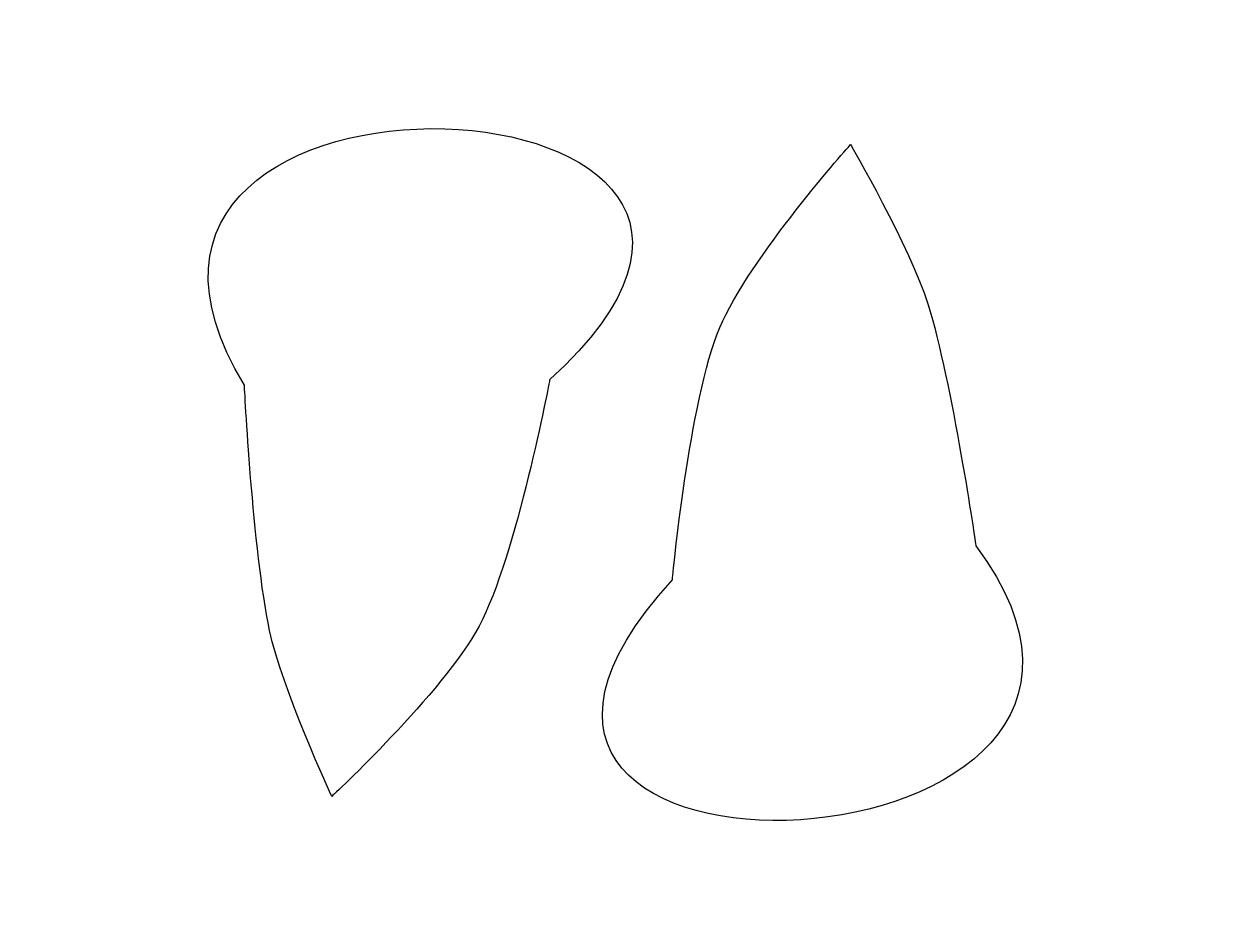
# Model space of a CAD drawing. Extents: x -7 to 38.8, y -4 to 30.3.
import ezdxf

# ---------------------------------------------------------------- set-up
doc = ezdxf.new("R2010")
doc.units = 0
doc.layers.add('Beak', color=7, linetype='CONTINUOUS')

msp = doc.modelspace()

# ---------------------------------------------------------------- linework, layer by layer
at = {"layer": 'Beak', "color": 7}
for points in [[(1.400826, 16.581981), (-6.97452, 30.317325), (26.210109, 28.780199), (13.009036, 16.793934)], [(19.472489, 18.771951), (20.589711, 21.415625), (24.44332, 25.737681), (24.44332, 25.737681)], [(24.44332, 25.737681), (24.44332, 25.737681), (26.718255, 21.804015), (27.383732, 19.672079)], [(27.383732, 19.672079), (28.306318, 16.716472), (29.207513, 10.475051), (29.207513, 10.475051)], [(17.669669, 9.18136), (17.669669, 9.18136), (18.313982, 16.030579), (19.472489, 18.771951)], [(2.358877, 7.254945), (1.715974, 10.283715), (1.400826, 16.581981), (1.400826, 16.581981)], [(13.009036, 16.793934), (13.009036, 16.793934), (11.728725, 10.034663), (10.319589, 7.41329)], [(29.207513, 10.475051), (38.827406, -2.419277), (5.644063, -3.983886), (17.669669, 9.18136)], [(10.319589, 7.41329), (8.96067, 4.885339), (4.720751, 0.941537), (4.720751, 0.941537)], [(4.720751, 0.941537), (4.720751, 0.941537), (2.822615, 5.070233), (2.358877, 7.254945)]]:
    msp.add_open_spline(points, degree=3, dxfattribs=at)

doc.saveas('drawing.dxf')
